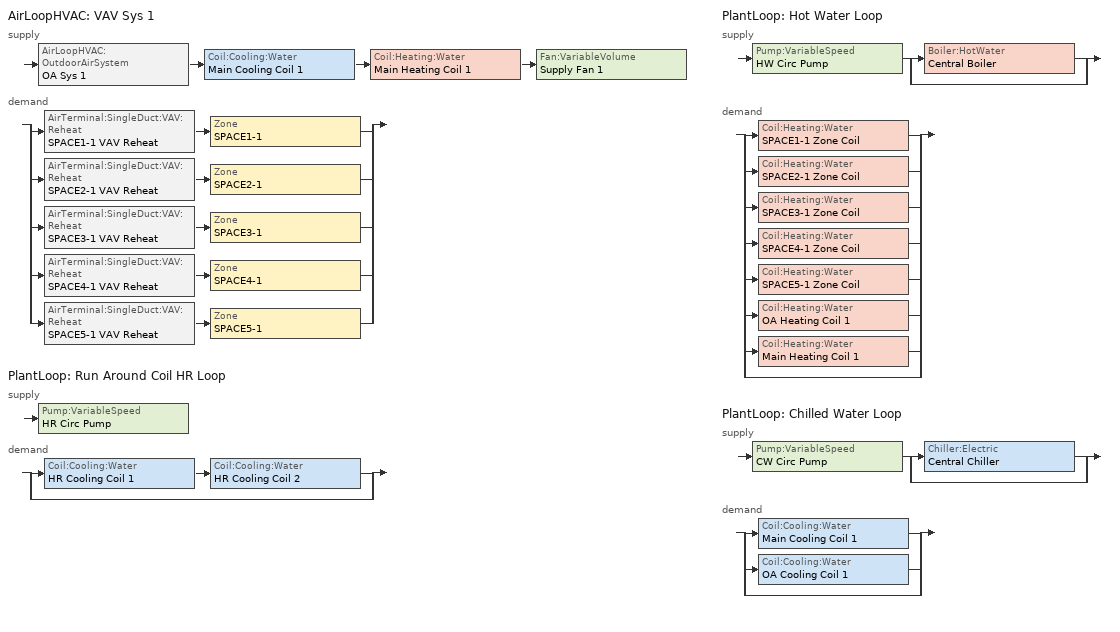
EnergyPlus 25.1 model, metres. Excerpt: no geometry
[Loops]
AirLoopHVAC 'VAV Sys 1'
 supply: AirLoopHVAC:OutdoorAirSystem 'OA Sys 1' > Coil:Cooling:Water 'Main Cooling Coil 1' > Coil:Heating:Water 'Main Heating Coil 1' > Fan:VariableVolume 'Supply Fan 1'
 demand: split
  | AirTerminal:SingleDuct:VAV:Reheat 'SPACE1-1 VAV Reheat' > Zone 'SPACE1-1'
  | AirTerminal:SingleDuct:VAV:Reheat 'SPACE2-1 VAV Reheat' > Zone 'SPACE2-1'
  | AirTerminal:SingleDuct:VAV:Reheat 'SPACE3-1 VAV Reheat' > Zone 'SPACE3-1'
  | AirTerminal:SingleDuct:VAV:Reheat 'SPACE4-1 VAV Reheat' > Zone 'SPACE4-1'
  | AirTerminal:SingleDuct:VAV:Reheat 'SPACE5-1 VAV Reheat' > Zone 'SPACE5-1'
PlantLoop 'Run Around Coil HR Loop'
 supply: Pump:VariableSpeed 'HR Circ Pump'
 demand: split
  | Coil:Cooling:Water 'HR Cooling Coil 1' > Coil:Cooling:Water 'HR Cooling Coil 2'
  | bypass
PlantLoop 'Hot Water Loop'
 supply: Pump:VariableSpeed 'HW Circ Pump' > split
  | Boiler:HotWater 'Central Boiler'
  | bypass
 demand: split
  | Coil:Heating:Water 'SPACE1-1 Zone Coil'
  | Coil:Heating:Water 'SPACE2-1 Zone Coil'
  | Coil:Heating:Water 'SPACE3-1 Zone Coil'
  | Coil:Heating:Water 'SPACE4-1 Zone Coil'
  | Coil:Heating:Water 'SPACE5-1 Zone Coil'
  | Coil:Heating:Water 'OA Heating Coil 1'
  | Coil:Heating:Water 'Main Heating Coil 1'
  | bypass
PlantLoop 'Chilled Water Loop'
 supply: Pump:VariableSpeed 'CW Circ Pump' > split
  | Chiller:Electric 'Central Chiller'
  | bypass
 demand: split
  | Coil:Cooling:Water 'Main Cooling Coil 1'
  | Coil:Cooling:Water 'OA Cooling Coil 1'
  | bypass
[PlantLoop] Fluid Type=Water; Maximum Loop Flow Rate {m3/s}=autosize; Minimum Loop Flow Rate {m3/s}=0; Load Distribution Scheme=SequentialLoad
Name | Plant Equipment Operation Scheme | Maximum Loop Temperature {C} | Minimum Loop Temperature {C}
Run Around Coil HR Loop | Run Around Coil HR Loop Operation | 98 | 1
Hot Water Loop | Hot Loop Operation | 100 | 10
Chilled Water Loop | CW Loop Operation | 98 | 1
[PlantEquipmentOperationSchemes] Control Scheme 1 Schedule=PlantOnSched
Name | Control Scheme 1
Run Around Coil HR Loop Operation | HR Loop Control Scheme
Hot Loop Operation | Central Boiler Only
CW Loop Operation | Central Chiller Only
[PlantEquipmentOperation:Uncontrolled]
HR Loop Control Scheme: Equipment List=HR Coil Plant
[PlantEquipmentList]
heating plant: Central Boiler
Cooling Plant: Central Chiller
[AvailabilityManager:LowTemperatureTurnOff]
Name | Temperature {C} | Applicability Schedule
HR Low Temp Limit | -22 | HRPumpAvailSched
CW Low Temp Limit | 2 | CoolingPumpAvailSched
[Pump:VariableSpeed] Design Maximum Flow Rate {m3/s}=autosize; Design Pump Head {Pa}=179352; Design Power Consumption {W}=autosize; Motor Efficiency=0.9; Fraction of Motor Inefficiencies to Fluid Stream=0; Coefficient 1 of the Part Load Performance Curve=0; Coefficient 2 of the Part Load Performance Curve=1; Coefficient 3 of the Part Load Performance Curve=0; Coefficient 4 of the Part Load Performance Curve=0; Design Minimum Flow Rate {m3/s}=0; Pump Control Type=INTERMITTENT
Name | Pump Flow Rate Schedule
HR Circ Pump; CW Circ Pump | CoolingPumpAvailSched
HW Circ Pump
[Coil:Cooling:Water] Availability Schedule=CoolingCoilAvailSched; Design Water Flow Rate {m3/s}=autosize; Design Air Flow Rate {m3/s}=autosize; Design Inlet Water Temperature {C}=autosize; Design Inlet Air Temperature {C}=autosize; Design Outlet Air Temperature {C}=autosize; Design Inlet Air Humidity Ratio {kgWater/kgDryAir}=autosize; Design Outlet Air Humidity Ratio {kgWater/kgDryAir}=autosize; Type of Analysis=SimpleAnalysis; Heat Exchanger Configuration=CrossFlow; Design Water Temperature Difference {deltaC}=4
HR Cooling Coil 1; HR Cooling Coil 2; OA Cooling Coil 1; Main Cooling Coil 1
[CoilSystem:Cooling:Water]
HR Cooling Coil 1 Sys: Availability Schedule=CoolingCoilAvailSched; Cooling Coil=HR Cooling Coil 1; Minimum Air To Water Temperature Offset {deltaC}=3; Minimum Water Loop Temperature For Heat Recovery {C}=5; Companion Coil Used For Heat Recovery=HR Cooling Coil 2
[SetpointManager:Scheduled] Control Variable=Temperature
Name | Schedule | Setpoint Node or NodeList
OA Air Temp Manager HR1 | OA HR Supply Air Temp Sch | OA Heating Coil 1 Air Inlet Node
OA Air Temp Manager HR2 | OA HR Supply Air Temp Sch | HR Cooling Coil Exhaust Outlet Node
OA Air Temp Manager HR3 | OA HR Supply Air Temp Sch | HR Supply Outlet Node
Supply Air Temp Manager 1 | Seasonal Reset Supply Air Temp Sch | VAV Sys 1 Outlet Node
OA Air Temp Manager 1 | OA Cooling Supply Air Temp Sch | OA Mixing Box 1 Inlet Node
OA Air Temp Manager 2 | OA Heating Supply Air Temp Sch | OA Heating Coil 1 Air Outlet Node
Hot Water Loop Setpoint Manager | HW Loop Temp Schedule | HW Supply Outlet Node
Central Boiler Setpoint Manager | HW Loop Temp Schedule | Central Boiler Outlet Node
Chilled Water Loop Setpoint Manager | CW Loop Temp Schedule | CW Supply Outlet Node
Central Chiller Setpoint Manager | CW Loop Temp Schedule | Central Chiller Outlet Node
[Sizing:Plant]
Name | Loop Type | Design Loop Exit Temperature {C} | Loop Design Temperature Difference {deltaC}
Run Around Coil HR Loop; Chilled Water Loop | cooling | 7 | 4
Hot Water Loop | heating | 82 | 11
[Sizing:Zone] Zone Cooling Design Supply Air Temperature Input Method=SupplyAirTemperature; Zone Cooling Design Supply Air Temperature {C}=14; Zone Heating Design Supply Air Temperature Input Method=SupplyAirTemperature; Zone Heating Design Supply Air Temperature {C}=50; Zone Cooling Design Supply Air Humidity Ratio {kgWater/kgDryAir}=0.009; Zone Heating Design Supply Air Humidity Ratio {kgWater/kgDryAir}=0.004; Zone Heating Sizing Factor=0; Zone Cooling Sizing Factor=0; Cooling Design Air Flow Method=DesignDayWithLimit; Heating Design Air Flow Method=DesignDay; Account for Dedicated Outdoor Air System=No; Dedicated Outdoor Air System Control Strategy=NeutralSupplyAir; Dedicated Outdoor Air Low Setpoint Temperature for Design {C}=autosize; Dedicated Outdoor Air High Setpoint Temperature for Design {C}=autosize
Name | Design Specification Outdoor Air Object
SPACE1-1 | SZ DSOA SPACE1-1
SPACE2-1 | SZ DSOA SPACE2-1
SPACE3-1 | SZ DSOA SPACE3-1
SPACE4-1 | SZ DSOA SPACE4-1
SPACE5-1 | SZ DSOA SPACE5-1
[DesignSpecification:OutdoorAir] Outdoor Air Method=sum; Outdoor Air Flow per Person {m3/s-person}=0.00236; Outdoor Air Flow per Zone Floor Area {m3/s-m2}=0.000305; Outdoor Air Flow per Zone {m3/s}=0
SZ DSOA SPACE1-1; SZ DSOA SPACE2-1; SZ DSOA SPACE3-1; SZ DSOA SPACE4-1; SZ DSOA SPACE5-1
[Sizing:System]
VAV Sys 1: Type of Load to Size On=sensible; Design Outdoor Air Flow Rate {m3/s}=autosize; Central Heating Maximum System Air Flow Ratio=0.3; Preheat Design Temperature {C}=4.5; Preheat Design Humidity Ratio {kgWater/kgDryAir}=0.008; Precool Design Temperature {C}=11; Precool Design Humidity Ratio {kgWater/kgDryAir}=0.008; Central Cooling Design Supply Air Temperature {C}=12.8; Central Heating Design Supply Air Temperature {C}=16.7; Type of Zone Sum to Use=noncoincident; 100% Outdoor Air in Cooling=no; 100% Outdoor Air in Heating=no; Central Cooling Design Supply Air Humidity Ratio {kgWater/kgDryAir}=0.008; Central Heating Design Supply Air Humidity Ratio {kgWater/kgDryAir}=0.008; Cooling Supply Air Flow Rate Method=DesignDay; Cooling Supply Air Flow Rate {m3/s}=0; Heating Supply Air Flow Rate Method=DesignDay; Heating Supply Air Flow Rate {m3/s}=0; Zone Maximum Outdoor Air Fraction=1; Cooling Design Capacity Method=CoolingDesignCapacity; Cooling Design Capacity {W}=autosize; Heating Design Capacity Method=HeatingDesignCapacity; Heating Design Capacity {W}=autosize; Central Cooling Capacity Control Method=VAV
[ZoneControl:Thermostat] Control Type Schedule=Zone Control Type Sched; Control 1=CoolingSetPoint; Control 2=HeatingSetpoint; Control 3=DualSetPoint
Name | Zone or ZoneList
SPACE1-1 Control | SPACE1-1
SPACE2-1 Control | SPACE2-1
SPACE3-1 Control | SPACE3-1
SPACE4-1 Control | SPACE4-1
SPACE5-1 Control | SPACE5-1
[ThermostatSetpoint:SingleHeating]
HeatingSetpoint: Setpoint Temperature Schedule=Htg-SetP-Sch
[ThermostatSetpoint:SingleCooling]
CoolingSetpoint: Setpoint Temperature Schedule=Clg-SetP-Sch
[ThermostatSetpoint:DualSetpoint]
DualSetPoint: Heating Setpoint Temperature Schedule=Htg-SetP-Sch; Cooling Setpoint Temperature Schedule=Clg-SetP-Sch
[Zone equipment]
SPACE1-1: SPACE1-1 VAV Reheat
SPACE2-1: SPACE2-1 VAV Reheat
SPACE3-1: SPACE3-1 VAV Reheat
SPACE4-1: SPACE4-1 VAV Reheat
SPACE5-1: SPACE5-1 VAV Reheat
[AirTerminal:SingleDuct:VAV:Reheat] Availability Schedule=ReheatCoilAvailSched; Maximum Air Flow Rate {m3/s}=autosize; Zone Minimum Air Flow Input Method=Constant; Constant Minimum Air Flow Fraction=0.3; Maximum Hot Water or Steam Flow Rate {m3/s}=autosize; Minimum Hot Water or Steam Flow Rate {m3/s}=0; Convergence Tolerance=0.001; Damper Heating Action=NORMAL; Maximum Flow per Zone Floor Area During Reheat {m3/s-m2}=AUTOCALCULATE; Maximum Flow Fraction During Reheat=AUTOCALCULATE
Name | Reheat Coil
SPACE1-1 VAV Reheat | SPACE1-1 Zone Coil
SPACE2-1 VAV Reheat | SPACE2-1 Zone Coil
SPACE3-1 VAV Reheat | SPACE3-1 Zone Coil
SPACE4-1 VAV Reheat | SPACE4-1 Zone Coil
SPACE5-1 VAV Reheat | SPACE5-1 Zone Coil
[Coil:Heating:Water] U-Factor Times Area Value {W/K}=autosize; Maximum Water Flow Rate {m3/s}=autosize; Performance Input Method=UFactorTimesAreaAndDesignWaterFlowRate; Rated Capacity {W}=autosize; Rated Inlet Water Temperature {C}=82.2; Rated Inlet Air Temperature {C}=16.6; Rated Outlet Water Temperature {C}=71.1; Rated Outlet Air Temperature {C}=32.2; Design Water Temperature Difference {deltaC}=11
Name | Availability Schedule
SPACE1-1 Zone Coil; SPACE2-1 Zone Coil; SPACE3-1 Zone Coil; SPACE4-1 Zone Coil; SPACE5-1 Zone Coil; Main Heating Coil 1 | ReheatCoilAvailSched
OA Heating Coil 1 | CoolingCoilAvailSched
[AirLoopHVAC:ReturnPlenum]
Return-Plenum-1: Zone=PLENUM-1
[AirLoopHVAC]
VAV Sys 1: Design Supply Air Flow Rate {m3/s}=autosize
[Fan:VariableVolume]
Supply Fan 1: Availability Schedule=FanAvailSched; Fan Total Efficiency=0.7; Pressure Rise {Pa}=600; Maximum Flow Rate {m3/s}=autosize; Fan Power Minimum Flow Rate Input Method=Fraction; Fan Power Minimum Flow Fraction=0.25; Motor Efficiency=0.9; Motor In Airstream Fraction=1; Fan Power Coefficient 1=0.350712; Fan Power Coefficient 2=0.308505; Fan Power Coefficient 3=-0.541374; Fan Power Coefficient 4=0.871988; Fan Power Coefficient 5=0
[Controller:WaterCoil] Control Variable=Temperature; Actuator Variable=FLOW; Controller Convergence Tolerance {deltaC}=0.002; Maximum Actuated Flow {m3/s}=autosize; Minimum Actuated Flow {m3/s}=0
Name | Action
OA HC Controller 1; Central Heating Coil Controller 1 | Normal
OA CC Controller 1; Central Cooling Coil Controller 1 | Reverse
[Controller:OutdoorAir]
OA Controller 1: Minimum Outdoor Air Flow Rate {m3/s}=autosize; Maximum Outdoor Air Flow Rate {m3/s}=autosize; Economizer Control Type=NoEconomizer; Economizer Control Action Type=ModulateFlow; Economizer Maximum Limit Dry-Bulb Temperature {C}=19; Economizer Minimum Limit Dry-Bulb Temperature {C}=4.6; Lockout Type=NoLockout; Minimum Limit Type=FixedMinimum; Minimum Outdoor Air Schedule=Min OA Sched
[SetpointManager:MixedAir]
Mixed Air Temp Manager 1: Control Variable=Temperature; Setpoint Node or NodeList=Main Branch SetPoint Node List
[PlantEquipmentOperation:HeatingLoad]
Central Boiler Only: Load Range 1 Lower Limit {W}=0; Load Range 1 Upper Limit {W}=1000000; Range 1 Equipment List=heating plant
[Boiler:HotWater]
Central Boiler: Fuel Type=NaturalGas; Nominal Capacity {W}=autosize; Nominal Thermal Efficiency=0.8; Efficiency Curve Temperature Evaluation Variable=LeavingBoiler; Normalized Boiler Efficiency Curve=BoilerEfficiency; Design Water Flow Rate {m3/s}=autosize; Minimum Part Load Ratio=0; Maximum Part Load Ratio=1.2; Optimum Part Load Ratio=1; Water Outlet Upper Temperature Limit {C}=100; Boiler Flow Mode=LeavingSetpointModulated
[PlantEquipmentOperation:CoolingLoad]
Central Chiller Only: Load Range 1 Lower Limit {W}=0; Load Range 1 Upper Limit {W}=900000; Range 1 Equipment List=Cooling Plant
[Chiller:Electric]
Central Chiller: Condenser Type=AirCooled; Nominal Capacity {W}=autosize; Nominal COP {W/W}=3.2; Minimum Part Load Ratio=0; Maximum Part Load Ratio=1; Optimum Part Load Ratio=0.65; Design Condenser Inlet Temperature {C}=35; Temperature Rise Coefficient=2.778; Design Chilled Water Outlet Temperature {C}=6.67; Design Chilled Water Flow Rate {m3/s}=autosize; Design Condenser Fluid Flow Rate {m3/s}=autosize; Coefficient 1 of Capacity Ratio Curve=0.9949; Coefficient 2 of Capacity Ratio Curve=-0.045954; Coefficient 3 of Capacity Ratio Curve=-0.0013543; Coefficient 1 of Power Ratio Curve=2.333; Coefficient 2 of Power Ratio Curve=-1.975; Coefficient 3 of Power Ratio Curve=0.6121; Coefficient 1 of Full Load Ratio Curve=0.03303; Coefficient 2 of Full Load Ratio Curve=0.6852; Coefficient 3 of Full Load Ratio Curve=0.2818; Chilled Water Outlet Temperature Lower Limit {C}=5; Chiller Flow Mode=LeavingSetpointModulated
[Schedule:Compact]
HRPumpAvailSched; CoolingPumpAvailSched; PlantOnSched: Through: 12/31, For: AllDays, Until: 24:00, 1
OA HR Supply Air Temp Sch; OA Heating Supply Air Temp Sch: Through: 12/31, For: AllDays, Until: 24:00, 4.5
Htg-SetP-Sch: Through: 12/31, For: SummerDesignDay, Until: 24:00, 16.7, For: WinterDesignDay, Until: 24:00, 22.2, For: WeekDays, Until: 6:00, 16.7, Until: 20:00, 22.2, Until: 24:00, 16.7, For: WeekEnds Holiday, Until: 24:00, 16.7, For: AllOtherDays, Until: 24:00, 16.7
Clg-SetP-Sch: Through: 12/31, For: SummerDesignDay, Until: 24:00, 23.9, For: WinterDesignDay, Until: 24:00, 29.4, For: WeekDays, Until: 6:00, 29.4, Until: 20:00, 23.9, Until: 24:00, 29.4, For: WeekEnds Holiday, Until: 24:00, 29.4, For: AllOtherDays, Until: 24:00, 29.4
Zone Control Type Sched: Through: 12/31, For: SummerDesignDay, Until: 24:00, 2, For: WinterDesignDay, Until: 24:00, 1, For: AllOtherDays, Until: 24:00, 4
Min OA Sched: Through: 12/31, For: Weekdays, Until: 6:00, 0.02, Until: 20:00, 1, Until: 24:00, 0.02, For: AllOtherDays, Until: 24:00, 0.02
FanAvailSched; ReheatCoilAvailSched: Through: 3/31, For: AllDays, Until: 24:00, 1, Through: 9/30, For: WeekDays, Until: 6:00, 0, Until: 20:00, 1, Until: 24:00, 0, For: SummerDesignDay WinterDesignDay, Until: 24:00, 1, For: AllOtherDays, Until: 24:00, 0, Through: 12/31, For: AllDays, Until: 24:00, 1
CoolingCoilAvailSched: Through: 12/31, For: WeekDays, Until: 6:00, 0, Until: 20:00, 1, Until: 24:00, 0, For: SummerDesignDay WinterDesignDay, Until: 24:00, 1, For: AllOtherDays, Until: 24:00, 0
CW Loop Temp Schedule: Through: 12/31, For: AllDays, Until: 24:00, 7.22
HW Loop Temp Schedule: Through: 12/31, For: AllDays, Until: 24:00, 82
Seasonal Reset Supply Air Temp Sch: Through: 3/31, For: AllDays, Until: 24:00, 16, Through: 9/30, For: AllDays, Until: 24:00, 13, Through: 12/31, For: AllDays, Until: 24:00, 16
OA Cooling Supply Air Temp Sch: Through: 12/31, For: AllDays, Until: 24:00, 11.5
[Curve:Quadratic]
BoilerEfficiency: Coefficient1 Constant=1; Coefficient2 x=0; Coefficient3 x**2=0; Minimum Value of x=0; Maximum Value of x=1
